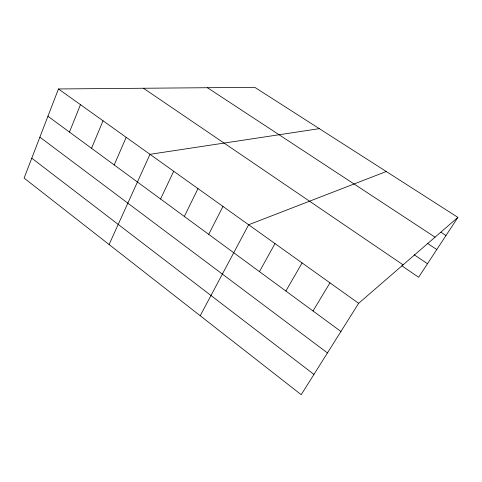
<?xml version="1.0" encoding="UTF-8"?>
<svg xmlns="http://www.w3.org/2000/svg" width="482" height="482" viewBox="0 0 482 482"><rect width="100%" height="100%" fill="white"/><g stroke="black" fill="none" stroke-linecap="round" stroke-linejoin="round"><path stroke-width="0.72" d="M58.461 88.953L24.1 178.093L301.202 394.674L358.638 303.329L457.9 217.37L254.767 87.326L58.461 88.953L358.638 303.329M69.462 132.08L80.464 104.666M91.538 148.299L103.034 120.789M114.192 164.934L126.2 137.334M109.095 244.525L149.98 154.312L319.319 128.652M160.578 199.012L173.677 171.237M184.329 216.454L198 188.607M208.706 234.36L222.973 206.441M200.211 315.734L248.634 224.763L386.269 171.514M259.449 271.631L274.993 243.591M285.862 291.032L302.094 262.949M313.017 310.98L329.965 282.85M457.9 217.37L418.617 277.246L401.849 265.829M441 232.282L445.983 235.535M207.441 87.718L435.041 237.162M427.57 243.428L436.794 249.537M414.134 254.749L427.492 263.72M143.455 88.248L403.085 264.835M47.929 116.264L340.937 331.483M39.879 137.159L327.453 352.926M31.776 158.174L313.951 374.4"/></g></svg>
